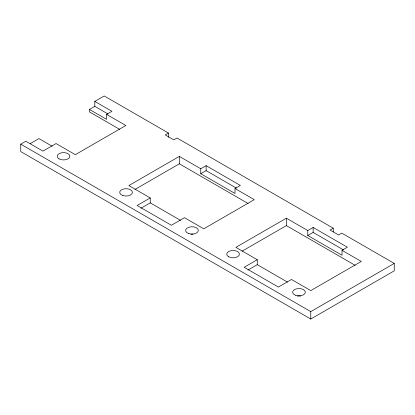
<?xml version="1.0" encoding="UTF-8"?>
<svg xmlns="http://www.w3.org/2000/svg" width="415" height="415" viewBox="0 0 415 415"><rect width="100%" height="100%" fill="white"/><g stroke="black" fill="none" stroke-linecap="round" stroke-linejoin="round"><path stroke-width="0.62" d="M333.25 231.907L333.25 228.198L330.039 230.05L338.599 234.994L341.81 233.142L394.25 263.416L394.25 270.834L310.773 319.026L20.75 151.584L20.75 144.166L25.829 141.235L42.953 151.122L56.067 143.549L75.328 154.671L125.844 125.506L106.582 114.384L106.582 119.328L89.458 109.446L89.458 111.915L119.686 129.366M108.066 114.006L94.807 106.354L94.807 101.41L104.227 95.974L168.438 133.044L168.438 137.37M30.202 143.652L38.943 138.605L52.202 146.262M89.458 109.446L94.807 106.354M106.582 114.384L111.931 111.298L94.807 101.41M168.438 133.044L165.227 134.901L173.786 139.845L176.998 137.988L333.25 228.198M200.756 168.76L200.756 173.703L235.004 193.473L235.004 188.529L240.358 185.443L206.11 165.668L200.756 168.76L179.353 156.403L128.842 185.567L150.246 197.924L150.246 202.868L180.561 220.37M135.015 189.416L179.353 163.816L248.118 203.516M150.246 197.924L137.132 205.492L171.374 225.267L184.488 217.693L203.755 228.815L254.265 199.651L235.004 188.529M140.955 208.231L150.246 202.868M200.756 173.703L206.11 170.612L236.426 188.114M307.78 230.548L307.78 235.492L342.022 255.261L342.022 250.318L347.376 247.231L313.128 227.456L307.78 230.548L286.376 218.191L235.86 247.35L257.264 259.712L257.264 264.656L287.579 282.159M242.033 251.205L286.376 225.604L355.136 265.304M257.264 259.712L244.15 267.281L278.398 287.056L291.512 279.482L310.773 290.604L361.289 261.44L342.022 250.318M247.973 270.015L257.264 264.656M307.78 235.492L313.128 232.4L343.444 249.903M20.75 144.166L310.773 311.613L394.25 263.416M313.128 227.456L313.128 232.4M310.773 311.613L310.773 319.026M286.376 218.191L286.376 225.604M206.11 165.668L206.11 170.612M179.353 156.403L179.353 163.816M190.879 234.226A6.355 3.668 0 0 1 193.089 234.226M297.358 296.082A6.355 3.668 0 0 1 300.647 296.082M59.065 158.872A6.355 3.668 0 0 0 69.699 157.228A6.355 3.668 0 0 0 61.913 152.736A6.355 3.668 0 0 0 59.065 158.872M122.882 195.543A6.355 3.668 0 0 0 132.416 192.363A6.355 3.668 0 0 0 122.882 189.183A6.355 3.668 0 0 0 122.882 195.543M188.804 233.604A6.355 3.668 0 0 0 198.339 230.424A6.355 3.668 0 0 0 188.804 227.244A6.355 3.668 0 0 0 188.804 233.604M228.582 256.745A6.355 3.668 0 0 0 239.216 255.101A6.355 3.668 0 0 0 231.435 250.603A6.355 3.668 0 0 0 228.582 256.745M295.822 295.387A6.355 3.668 0 0 0 305.357 292.212A6.355 3.668 0 0 0 295.822 289.032A6.355 3.668 0 0 0 295.822 295.387"/></g></svg>
